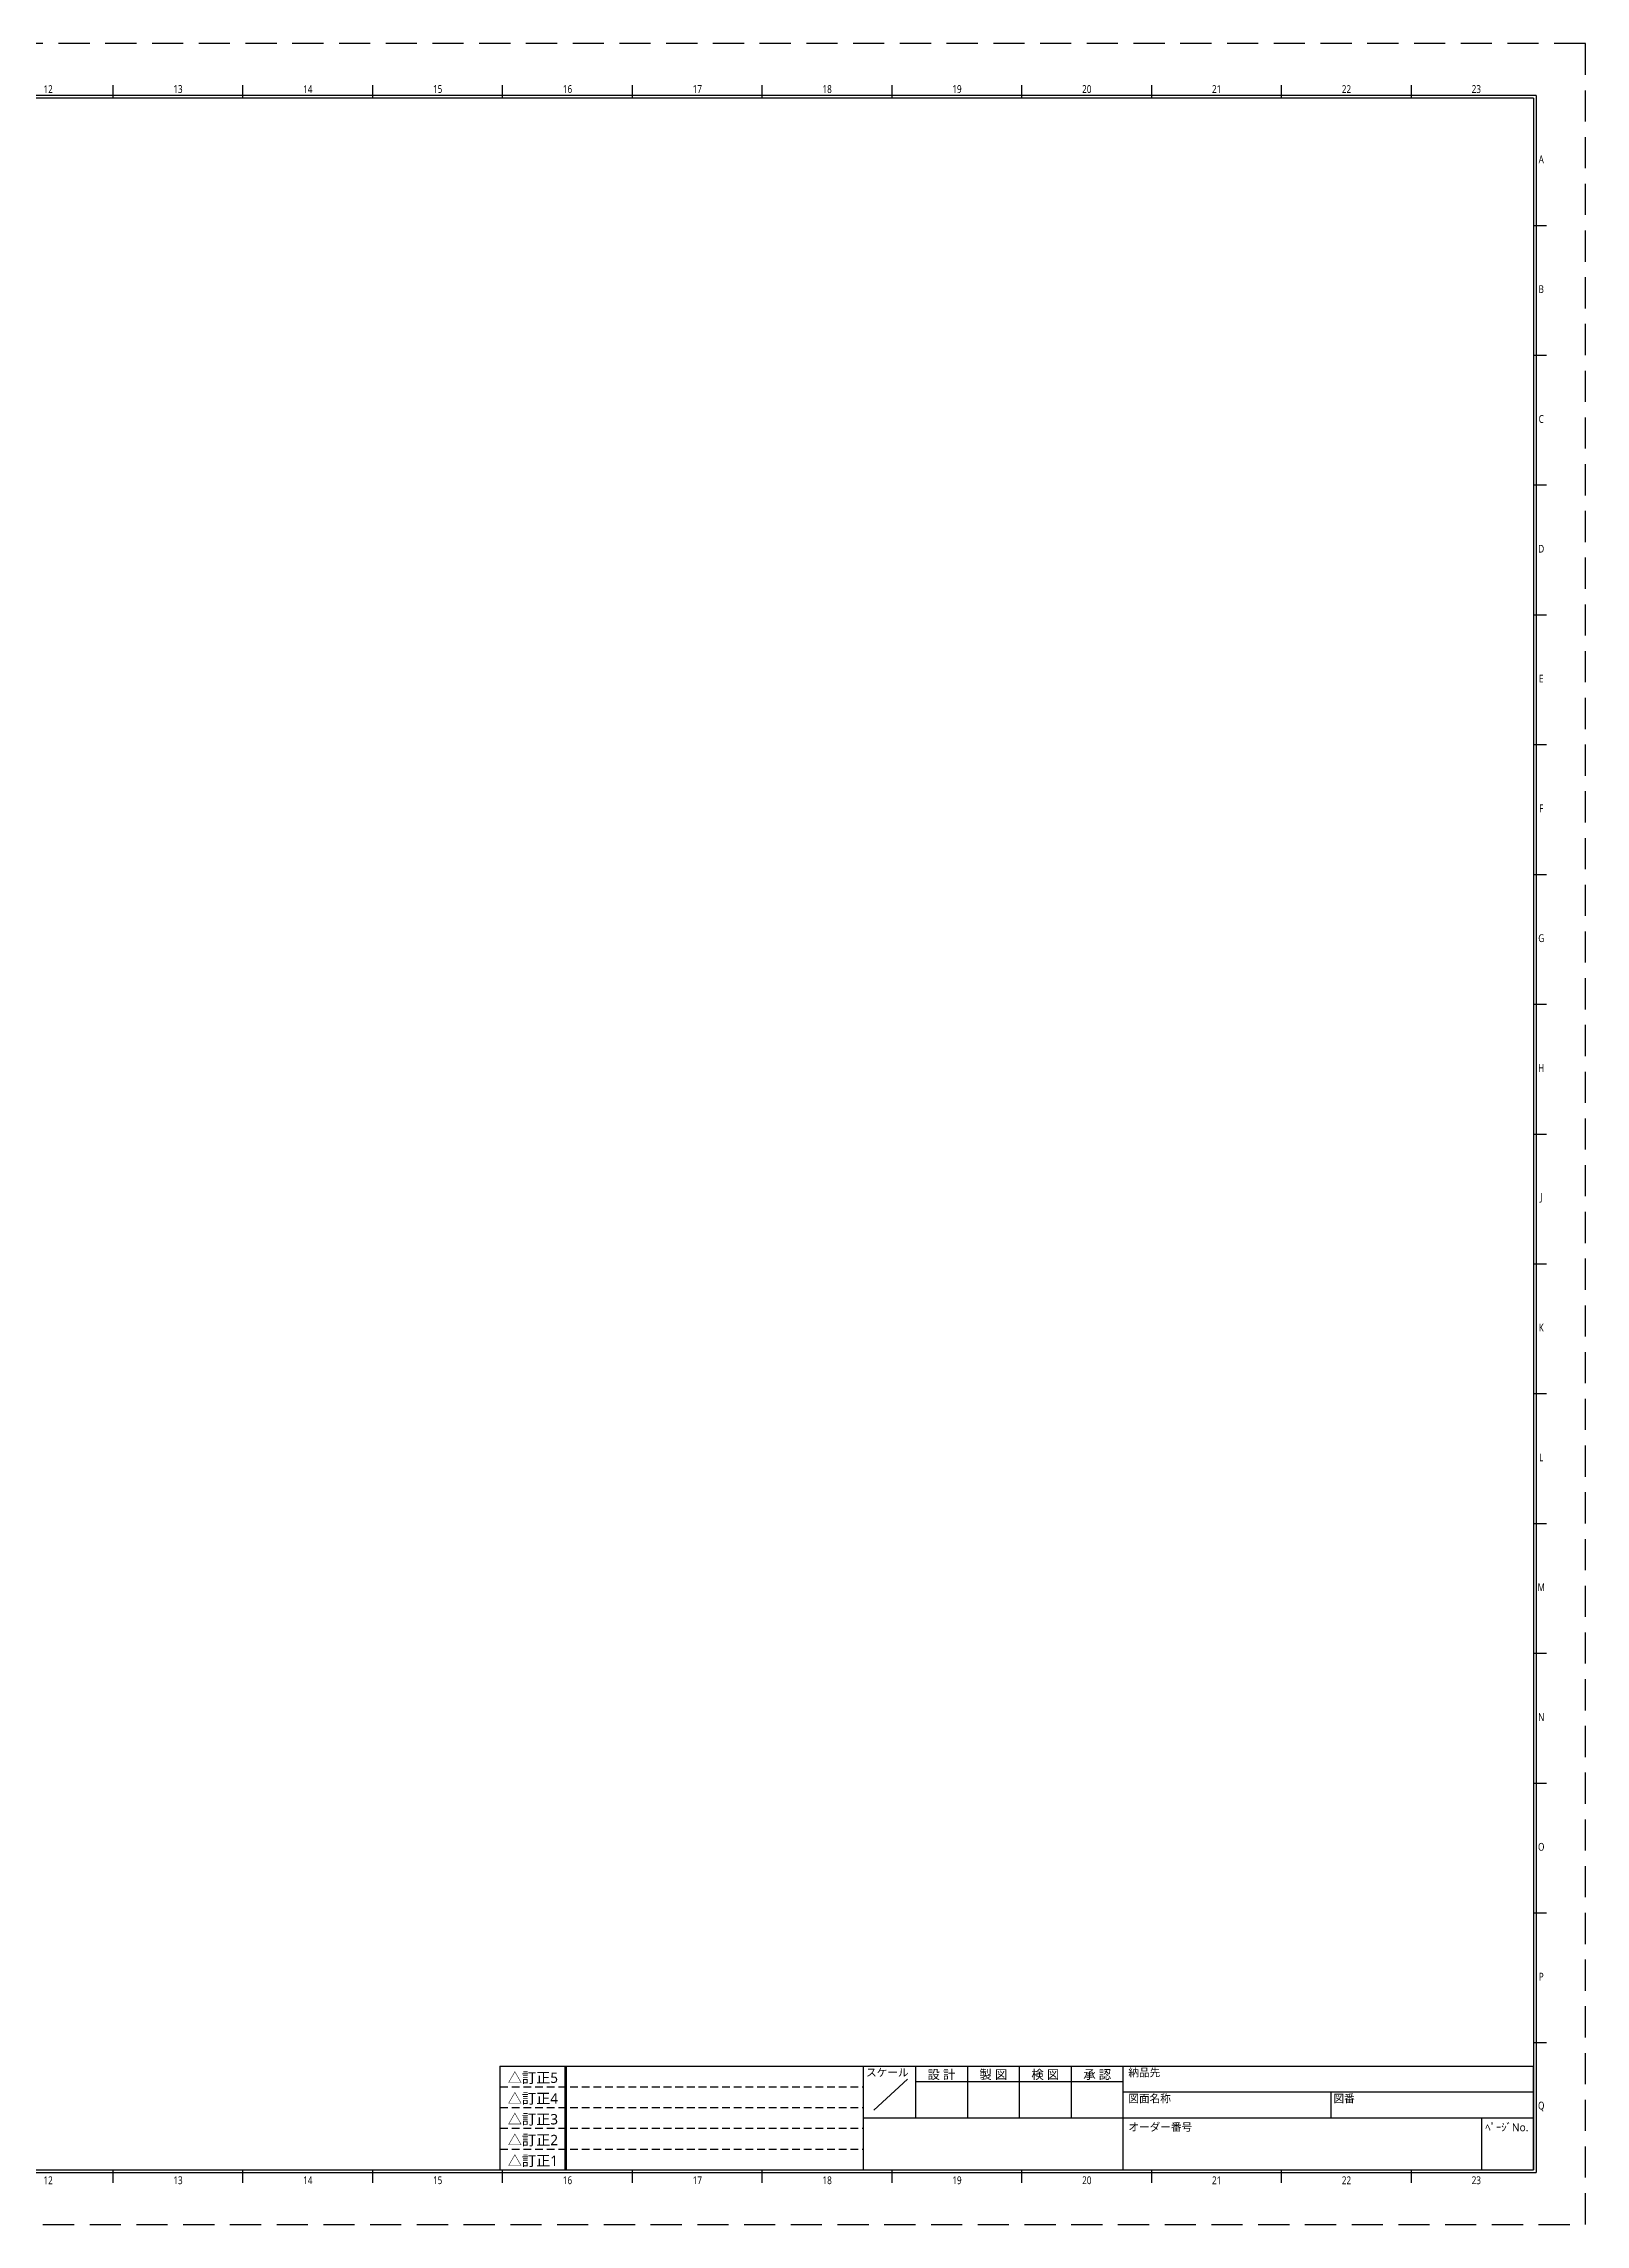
# Model space of a CAD drawing. Header units: millimetres. Extents: x 0 to 1188, y 0 to 840.
# Drawn here: x 594 to 1188, y 0 to 840 of the extents above; entities that cross this region are included whole.
import ezdxf
from ezdxf.enums import TextEntityAlignment as Align

# ---------------------------------------------------------------- set-up
doc = ezdxf.new("R2010")
doc.units = ezdxf.units.MM
doc.header["$LTSCALE"] = 12
doc.linetypes.add('DASHEDX2', pattern=[1.5, 1, -0.5])
doc.linetypes.add('HIDDEN', pattern=[0.375, 0.25, -0.125])
doc.layers.get('0').update_dxf_attribs({"linetype": 'CONTINUOUS'})
for name, color, linetype in [('COMMENT', 4, 'CONTINUOUS'), ('HIDDEN', 7, 'HIDDEN'), ('TITLE', 4, 'CONTINUOUS'), ('ZUWAKU', 7, 'CONTINUOUS')]:
    doc.layers.add(name, color=color, linetype=linetype)
doc.styles.get("Standard").update_dxf_attribs({"font": '', "width": 0.8})
doc.styles.get('Standard').set_extended_font_data('Meiryo UI')

# ---------------------------------------------------------------- blocks, each defined once
blk = doc.blocks.new('JIS_border_a0')
at = {"layer": 'ZUWAKU'}
for p, q in [((621, 819), (621, 824)), ((671, 819), (671, 824)), ((721, 819), (721, 824)), ((771, 819), (771, 824)), ((821, 819), (821, 824)), ((871, 819), (871, 824)), ((921, 819), (921, 824)), ((971, 819), (971, 824)), ((1021, 819), (1021, 824)), ((1071, 819), (1071, 824)), ((1121, 819), (1121, 824)), ((1168, 770), (1173, 770)), ((1168, 720), (1173, 720)), ((1168, 670), (1173, 670)), ((1168, 620), (1173, 620)), ((1168, 570), (1173, 570)), ((1168, 520), (1173, 520)), ((1168, 470), (1173, 470)), ((1168, 420), (1173, 420)), ((1168, 370), (1173, 370)), ((1168, 320), (1173, 320)), ((1168, 270), (1173, 270)), ((1168, 220), (1173, 220)), ((1168, 170), (1173, 170)), ((1168, 120), (1173, 120)), ((1168, 70), (1173, 70)), ((621, 16), (621, 21)), ((671, 16), (671, 21)), ((721, 16), (721, 21)), ((771, 16), (771, 21)), ((821, 16), (821, 21)), ((871, 16), (871, 21)), ((921, 16), (921, 21)), ((971, 16), (971, 21)), ((1021, 16), (1021, 21)), ((1071, 16), (1071, 21)), ((1121, 16), (1121, 21))]:
    blk.add_line(p, q, dxfattribs=at)
at = {"layer": 'ZUWAKU', "color": 5}
for p, q in [((1169, 820), (20, 820)), ((1168, 819), (21, 819)), ((1168, 819), (1168, 21)), ((1169, 820), (1169, 20)), ((20, 20), (1169, 20)), ((21, 21), (1168, 21)), ((644, 20), (644, 20)), ((694, 20), (694, 20)), ((744, 20), (744, 20)), ((794, 20), (794, 20)), ((844, 20), (844, 20))]:
    blk.add_line(p, q, dxfattribs=at)
at = {"layer": 'ZUWAKU', "color": 5, "linetype": 'DASHEDX2'}
blk.add_lwpolyline([(0, 0), (1188, 0), (1188, 840), (0, 840)], close=True, dxfattribs=at)
at = {"layer": 'COMMENT', "width": 0.8}
for s, p in [('12', (596, 822.5)), ('13', (646, 822.5)), ('14', (696, 822.5)), ('15', (746, 822.5)), ('16', (796, 822.5)), ('17', (846, 822.5)), ('18', (896, 822.5)), ('19', (946, 822.5)), ('20', (996, 822.5)), ('21', (1046, 822.5)), ('22', (1096, 822.5)), ('23', (1146, 822.5)), ('A', (1171, 795.43)), ('B', (1171, 745.43)), ('C', (1171, 695.43)), ('D', (1171, 645.43)), ('E', (1171, 595.43)), ('F', (1171, 545.43)), ('G', (1171, 495.43)), ('H', (1171, 445.43)), ('J', (1171, 395.43)), ('K', (1171, 345.43)), ('L', (1171, 295.43)), ('M', (1171, 245.43)), ('N', (1171, 195.43)), ('O', (1171, 145.43)), ('P', (1171, 95.43)), ('Q', (1171, 45.43)), ('12', (596, 17)), ('13', (646, 17)), ('14', (696, 17)), ('15', (746, 17)), ('16', (796, 17)), ('17', (846, 17)), ('18', (896, 17)), ('19', (946, 17)), ('20', (996, 17)), ('21', (1046, 17)), ('22', (1096, 17)), ('23', (1146, 17))]:
    blk.add_text(s, height=3, dxfattribs=at).set_placement(p, align=Align.MIDDLE)
blk = doc.blocks.new('JIS_tblock_a0')
at = {"layer": 'HIDDEN'}
for p, q in [((-398, 32), (-258, 32)), ((-398, 24), (-258, 24)), ((-398, 16), (-258, 16)), ((-398, 8), (-258, 8))]:
    blk.add_line(p, q, dxfattribs=at)
at = {"layer": 'ZUWAKU'}
for p, q in [((-398, 40), (0, 40)), ((-398, 40), (-398, 0)), ((-373, 40), (-373, 0)), ((-372.5, 40), (-372.5, 0)), ((-258, 0), (-258, 40)), ((-241, 35), (-254, 23)), ((-238, 40), (-238, 20)), ((-238, 34), (-158, 34)), ((-218, 40), (-218, 20)), ((-198, 40), (-198, 20)), ((-178, 40), (-178, 20)), ((-158, 0), (-158, 40)), ((0, 0), (0, 40)), ((-158, 30), (0, 30)), ((-78, 30), (-78, 20)), ((-258, 20), (-158, 20)), ((-158, 20), (0, 20)), ((-20, 20), (-20, 0)), ((-398, 0), (0, 0))]:
    blk.add_line(p, q, dxfattribs=at)
at = {"layer": 'TITLE'}
for tag, p, height in [('REVINFO51', (-370, 34), 3), ('ORDER2', (-139, 32.5), 4), ('REVINFO41', (-370, 26), 3), ('SCALE0', (-247.5, 23), 3), ('INFO1', (-139, 22.5), 4), ('REVINFO31', (-370, 18), 3), ('REVINFO21', (-370, 10), 3), ('ORDER1', (-136, 6), 4), ('REVINFO11', (-370, 2), 3)]:
    blk.add_attdef(tag, p, '', height=height, dxfattribs=at)
for tag, p in [('REVDATEY5', (-306, 34)), ('REVDATEM5', (-298, 34)), ('REVDATED5', (-290, 34)), ('REVDESIGN5', (-260, 34)), ('REVDATEY4', (-306, 26)), ('REVDATEM4', (-298, 26)), ('REVDATED4', (-290, 26)), ('REVDESIGN4', (-260, 26)), ('SCALE1', (-251, 29)), ('REVDATEY3', (-306, 18)), ('REVDATEM3', (-298, 18)), ('REVDATED3', (-290, 18)), ('REVDESIGN3', (-260, 18)), ('REVDATEY2', (-306, 10)), ('REVDATEM2', (-298, 10)), ('REVDATED2', (-290, 10)), ('REVDESIGN2', (-260, 10)), ('REVDATEY1', (-306, 2)), ('REVDATEM1', (-298, 2)), ('REVDATED1', (-290, 2)), ('REVDESIGN1', (-260, 2))]:
    blk.add_attdef(tag, text='', height=3, dxfattribs=at).set_placement(p, align=Align.RIGHT)
for tag, height, p in [('DESIGN1', 3, (-228, 27)), ('DESIGN2', 3, (-208, 27)), ('DESIGN3', 3, (-188, 27)), ('DESIGN4', 3, (-168, 27)), ('FILENAME0', 4, (-47.8, 25)), ('PAGE0', 3, (-10.3, 8.6))]:
    blk.add_attdef(tag, text='', height=height, dxfattribs=at).set_placement(p, align=Align.MIDDLE)
at = {"layer": 'TITLE', "flags": 1}
for tag, p in [('TYPE0', (-398, 0)), ('INFO3', (-398, 0)), ('INFO4', (-398, 0)), ('INFO5', (-398, 0)), ('INFO6', (-398, 0)), ('INFO7', (-398, 0)), ('INFO8', (-398, 0)), ('INFO9', (-398, 0)), ('INFO10', (-398, 0)), ('INFO11', (-398, 0)), ('INFO12', (-398, 0)), ('INFO13', (-398, 0)), ('INFO14', (-398, 0)), ('INFO15', (-398, 0)), ('INFO16', (-398, 0)), ('INFO17', (-398, 0)), ('INFO18', (-398, 0)), ('INFO19', (-398, 0)), ('INFO20', (-398, 0)), ('INFO21', (-398, 0)), ('INFO22', (-398, 0)), ('INFO23', (-398, 0)), ('INFO24', (-398, 0)), ('SCALETYPE0', (-398, 0)), ('ORDER3', (-398, 0)), ('ORDER4', (-398, 0)), ('ORDER5', (-398, 0)), ('ORDER6', (-398, 0)), ('ORDER7', (-398, 0)), ('ORDER8', (-398, 0)), ('ORDER9', (-398, 0)), ('ORDER10', (-398, 0)), ('ORDER11', (-398, 0)), ('ORDER12', (-398, 0)), ('ORDER13', (-398, 0)), ('ORDER14', (-398, 0)), ('ORDER15', (-398, 0)), ('ORDER16', (-398, 0)), ('ORDER17', (-398, 0)), ('ORDER18', (-398, 0)), ('ORDER19', (-398, 0)), ('ORDER20', (-398, 0)), ('ORDER21', (-398, 0)), ('ORDER22', (-398, 0)), ('ORDER23', (-398, 0)), ('BANNAME0', (-398, 0)), ('REFERENCETYPE0', (-398, 0)), ('DATEY2', (-398, 0)), ('DATEM2', (-398, 0)), ('DATED2', (-398, 0)), ('DATEY3', (-398, 0)), ('DATEM3', (-398, 0)), ('DATED3', (-398, 0)), ('DATEY6', (-398, 0)), ('DATEM6', (-398, 0)), ('DATED6', (-398, 0)), ('DATEY4', (-398, 0)), ('DATEM4', (-398, 0)), ('DATED4', (-398, 0)), ('DATEY1', (-398, 0)), ('DATEM1', (-398, 0)), ('DATED1', (-398, 0)), ('DATEY5', (-398, 0)), ('DATEM5', (-398, 0)), ('DATED5', (-398, 0)), ('INFO2', (-397.7, 0))]:
    blk.add_attdef(tag, p, '', height=3, dxfattribs=at)
at = {"layer": 'TITLE', "width": 0.8, "flags": 1}
for tag in ['REVINFO12', 'REVINFO13', 'REVINFO22', 'REVINFO23', 'REVINFO32', 'REVINFO33', 'REVINFO42', 'REVINFO43', 'REVINFO52', 'REVINFO53', 'REVINFO61', 'REVINFO62', 'REVINFO63', 'REVINFO71', 'REVINFO72', 'REVINFO73', 'REVINFO81', 'REVINFO82', 'REVINFO83', 'REVDESIGN6', 'REVDESIGN7', 'REVDESIGN8', 'REVDATEY6', 'REVDATEM6', 'REVDATED6', 'REVDATEY8', 'REVDATEM8', 'REVDATED8', 'REVDATEY7', 'REVDATEM7', 'REVDATED7']:
    blk.add_attdef(tag, (-398, 0), '', height=3, dxfattribs=at)
at = {"layer": 'TITLE', "flags": 1}
blk.add_attdef('LPAGE0', text='', height=3, dxfattribs=at).set_placement((-11, 3), align=Align.CENTER)
blk.add_attdef('PAPER0', text='', height=1, dxfattribs=at).set_placement((-3, -1), align=Align.TOP_RIGHT)
at = {"layer": 'ZUWAKU'}
for s, height, p in [('△訂正5', 4, (-395, 33.5)), ('スケール', 3, (-257, 36)), ('納品先', 3, (-156, 36)), ('△訂正4', 4, (-395, 25.5)), ('図面名称', 3, (-156, 26)), ('図番', 3, (-77, 26)), ('△訂正3', 4, (-395, 17.5)), ('オーダー番号', 3, (-156, 15)), ('△訂正2', 4, (-395, 9.5)), ('△訂正1', 4, (-395, 1.5))]:
    blk.add_text(s, height=height, dxfattribs=at).set_placement(p)
for s, height, p in [('設 計', 3.5, (-228, 35)), ('製 図', 3.5, (-208, 35)), ('検 図', 3.5, (-188, 35)), ('承 認', 3.5, (-168, 35)), ('ﾍﾟｰｼﾞNo.', 3, (-10.23, 14.88))]:
    blk.add_text(s, height=height, dxfattribs=at).set_placement(p, align=Align.CENTER)

msp = doc.modelspace()

# ---------------------------------------------------------------- block references
for name, p in [('JIS_border_a0', (0, 0)), ('JIS_tblock_a0', (1168, 21))]:
    msp.add_blockref(name, p)

# ---------------------------------------------------------------- texts
at = {"layer": 'TITLE', "flags": 1}
msp.add_attdef('', (699.23, 117.9), '', height=3, dxfattribs=at)

doc.saveas('drawing.dxf')
